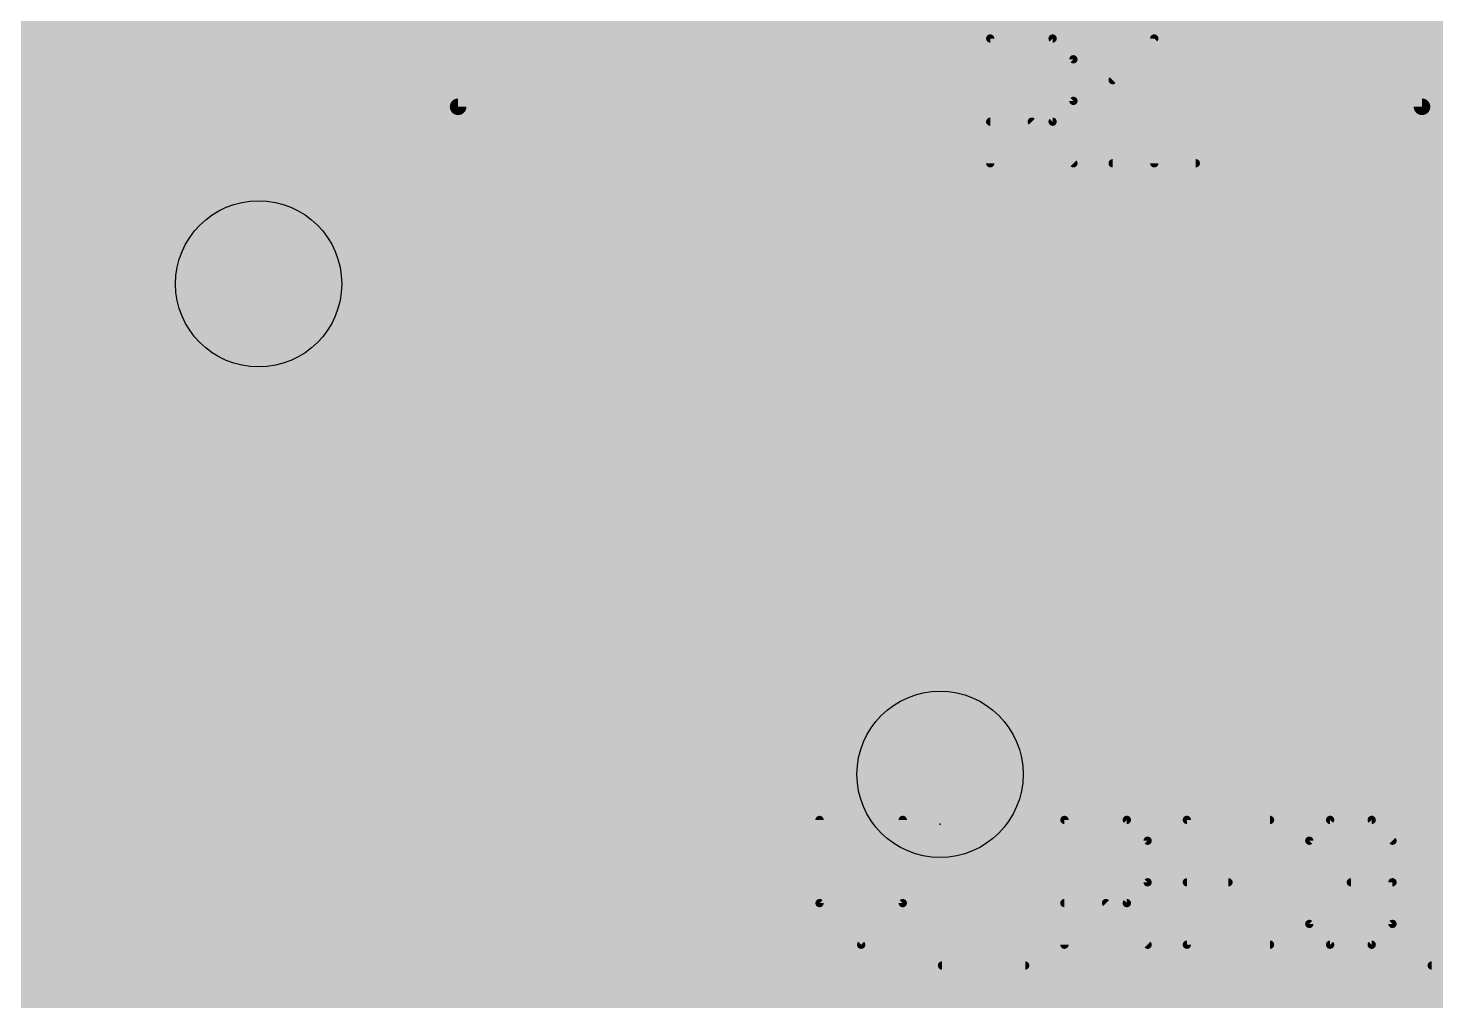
# Model space of a CAD drawing. Extents: x -29 to 78, y -15 to 28.
# Drawn here: x 12.707 to 17.009, y 14.065 to 17.037 of the extents above; entities that cross this region are included whole.
import ezdxf

# ---------------------------------------------------------------- set-up
doc = ezdxf.new("R2010")
doc.units = 0
for name, color, linetype in [('1', 12, 'CONTINUOUS'), ('16', 132, 'CONTINUOUS'), ('18', 110, 'CONTINUOUS'), ('201', 110, 'CONTINUOUS'), ('21', 41, 'CONTINUOUS'), ('23', 53, 'CONTINUOUS'), ('25', 253, 'CONTINUOUS'), ('27', 253, 'CONTINUOUS'), ('29', 253, 'CONTINUOUS'), ('31', 253, 'CONTINUOUS'), ('39', 12, 'CONTINUOUS'), ('44', 253, 'CONTINUOUS'), ('51', 53, 'CONTINUOUS')]:
    doc.layers.add(name, color=color, linetype=linetype)

# ---------------------------------------------------------------- blocks, each defined once
blk = doc.blocks.new('RECT')
blk.add_solid([(-0.5, -0.5), (0.5, -0.5), (-0.5, 0.5), (0.5, 0.5)])
blk = doc.blocks.new('ROUNDV')
at = {"const_width": 0.5}
blk.add_lwpolyline([(0, -0.25, 1), (0, 0.25, 1), (0, -0.25)], format="xyb", dxfattribs=at)

msp = doc.modelspace()

# ---------------------------------------------------------------- linework, layer by layer
at = {"layer": '1', "const_width": 0.254}
for points in [[(14.644, 17.78), (14.644, 16.0051)], [(12.1768, 15.0216), (13.4112, 16.256)], [(14.644, 16.0051), (14.544, 15.9051)]]:
    msp.add_lwpolyline(points, dxfattribs=at)
at = {"layer": '1', "const_width": 0.127}
for points in [[(13.4561, 16.2111, 1), (13.3663, 16.3009)], [(14.6889, 15.9602, 1), (14.5991, 16.05)], [(14.5805, 16.0051, 1), (14.7075, 16.0051)], [(14.4991, 15.95, 1), (14.5889, 15.8602)]]:
    msp.add_lwpolyline(points, format="xyb", dxfattribs=at)
at = {"layer": '16', "const_width": 0.254}
for points in [[(13.97, 16.8148), (13.97, 20.4978)], [(15.4178, 18.796), (21.7424, 12.4714)], [(13.4112, 16.256), (13.97, 16.8148)]]:
    msp.add_lwpolyline(points, dxfattribs=at)
at = {"layer": '16', "const_width": 0.127}
for points in [[(14.0149, 16.7699, 1), (13.9251, 16.8597)], [(13.9065, 16.8148, 1), (14.0335, 16.8148)], [(13.3663, 16.3009, 1), (13.4561, 16.2111)]]:
    msp.add_lwpolyline(points, format="xyb", dxfattribs=at)
at = {"layer": '21', "const_width": 0.2032}
for points in [[(15.2256, 15.4154), (15.7624, 15.4154)], [(14.0716, 14.1756), (14.0716, 15.0344)], [(16.9164, 15.0344), (16.9164, 14.1756)]]:
    msp.add_lwpolyline(points, dxfattribs=at)
at = {"layer": '21', "const_width": 0.1016}
for points in [[(15.2256, 15.4662, 1), (15.2256, 15.3646)], [(15.7624, 15.3646, 1), (15.7624, 15.4662)], [(14.1224, 15.0344, 1), (14.0208, 15.0344)], [(16.9672, 15.0344, 1), (16.8656, 15.0344)], [(14.0208, 14.1756, 1), (14.1224, 14.1756)], [(16.8656, 14.1756, 1), (16.9672, 14.1756)]]:
    msp.add_lwpolyline(points, format="xyb", dxfattribs=at)
at = {"layer": '23'}
msp.add_point((15.494, 14.605), dxfattribs=at)
at = {"layer": '25'}
for points, const_width in [([(13.6398, 17.7302), (13.6398, 16.7557)], 0.1016), ([(14.4194, 16.7557), (14.4194, 17.7302)], 0.1016), ([(15.3939, 17.1455), (15.5888, 16.9506)], 0.1016), ([(15.5888, 16.9506), (15.5888, 16.7557)], 0.1016), ([(15.6473, 16.6243), (15.6473, 17.0056)], 0.0254), ([(15.6473, 17.0056), (15.8379, 17.0056)], 0.0254), ([(15.8379, 17.0056), (15.9015, 16.9421)], 0.0254), ([(16.0215, 16.8785), (16.1486, 17.0056)], 0.0254), ([(16.1486, 17.0056), (16.1486, 16.6243)], 0.0254), ([(15.9015, 16.9421), (15.9015, 16.815)], 0.0254), ([(15.9015, 16.815), (15.8379, 16.7514)], 0.0254), ([(13.6398, 16.7557), (13.8347, 16.5608)], 0.1016), ([(14.2245, 16.5608), (14.4194, 16.7557)], 0.1016), ([(15.0041, 16.5608), (14.8092, 16.7557)], 0.1016), ([(15.5888, 16.7557), (15.3939, 16.5608)], 0.1016), ([(15.8379, 16.7514), (15.6473, 16.7514)], 0.0254), ([(15.7744, 16.7514), (15.9015, 16.6243)], 0.0254), ([(13.8347, 16.5608), (14.2245, 16.5608)], 0.1016), ([(15.3939, 16.5608), (15.0041, 16.5608)], 0.1016), ([(16.0215, 16.6243), (16.2757, 16.6243)], 0.0254)]:
    msp.add_lwpolyline(points, dxfattribs=dict(at, const_width=const_width))
for points, const_width in [([(15.6142, 16.9506, 1), (15.5634, 16.9506)], 0.0508), ([(15.6536, 17.0056, 1), (15.6409, 17.0056)], 0.0127), ([(15.6473, 17.012, 1), (15.6473, 16.9993)], 0.0127), ([(15.8424, 17.0101, 1), (15.8335, 17.0011)], 0.0127), ([(15.8379, 16.9993, 1), (15.8379, 17.012)], 0.0127), ([(16.1549, 17.0056, 1), (16.1422, 17.0056)], 0.0127), ([(16.1531, 17.0011, 1), (16.1441, 17.0101)], 0.0127), ([(15.5708, 16.9326, 1), (15.6068, 16.9686)], 0.0508), ([(15.9078, 16.9421, 1), (15.8952, 16.9421)], 0.0127), ([(15.897, 16.9376, 1), (15.906, 16.9466)], 0.0127), ([(16.017, 16.883, 1), (16.026, 16.874)], 0.0127), ([(15.906, 16.8105, 1), (15.897, 16.8195)], 0.0127), ([(13.6578, 16.7737, 1), (13.6218, 16.7377)], 0.0508), ([(13.6144, 16.7557, 1), (13.6652, 16.7557)], 0.0508), ([(14.394, 16.7557, 1), (14.4448, 16.7557)], 0.0508), ([(14.4374, 16.7377, 1), (14.4014, 16.7737)], 0.0508), ([(14.8272, 16.7737, 1), (14.7912, 16.7377)], 0.0508), ([(15.5634, 16.7557, 1), (15.6142, 16.7557)], 0.0508), ([(15.6068, 16.7377, 1), (15.5708, 16.7737)], 0.0508), ([(15.8952, 16.815, 1), (15.9078, 16.815)], 0.0127), ([(15.6473, 16.7578, 1), (15.6473, 16.7451)], 0.0127), ([(15.7789, 16.7559, 1), (15.7699, 16.7469)], 0.0127), ([(15.8335, 16.7559, 1), (15.8424, 16.7469)], 0.0127), ([(15.8379, 16.7451, 1), (15.8379, 16.7578)], 0.0127), ([(13.8347, 16.5862, 1), (13.8347, 16.5354)], 0.0508), ([(14.2245, 16.5354, 1), (14.2245, 16.5862)], 0.0508), ([(15.0041, 16.5862, 1), (15.0041, 16.5354)], 0.0508), ([(15.3939, 16.5354, 1), (15.3939, 16.5862)], 0.0508), ([(15.6409, 16.6243, 1), (15.6536, 16.6243)], 0.0127), ([(15.897, 16.6198, 1), (15.906, 16.6288)], 0.0127), ([(16.0215, 16.6307, 1), (16.0215, 16.618)], 0.0127), ([(16.1422, 16.6243, 1), (16.1549, 16.6243)], 0.0127), ([(16.2757, 16.618, 1), (16.2757, 16.6307)], 0.0127), ([(13.8167, 16.5428, 1), (13.8527, 16.5788)], 0.0508), ([(14.2065, 16.5788, 1), (14.2425, 16.5428)], 0.0508), ([(14.9861, 16.5428, 1), (15.0221, 16.5788)], 0.0508), ([(15.3759, 16.5788, 1), (15.4119, 16.5428)], 0.0508)]:
    msp.add_lwpolyline(points, format="xyb", dxfattribs=dict(at, const_width=const_width))
at = {"layer": '27', "const_width": 0.0254}
for points in [[(15.1257, 14.618), (15.1257, 14.3638)], [(15.3799, 14.3638), (15.3799, 14.618)], [(15.8741, 14.2367), (15.8741, 14.618)], [(15.8741, 14.618), (16.0648, 14.618)], [(16.0648, 14.618), (16.1283, 14.5545)], [(16.5025, 14.618), (16.2483, 14.618)], [(16.2483, 14.618), (16.2483, 14.2367)], [(16.6861, 14.618), (16.6225, 14.5545)], [(16.8132, 14.618), (16.6861, 14.618)], [(16.8767, 14.5545), (16.8132, 14.618)], [(16.1283, 14.5545), (16.1283, 14.4274)], [(16.6225, 14.5545), (16.6225, 14.3003)], [(16.1283, 14.4274), (16.0648, 14.3638)], [(16.2483, 14.4274), (16.3754, 14.4274)], [(16.8767, 14.4274), (16.7496, 14.4274)], [(16.8767, 14.3003), (16.8767, 14.4274)], [(15.1257, 14.3638), (15.2528, 14.2367)], [(15.2528, 14.2367), (15.3799, 14.3638)], [(16.0648, 14.3638), (15.8741, 14.3638)], [(16.0012, 14.3638), (16.1283, 14.2367)], [(16.6225, 14.3003), (16.6861, 14.2367)], [(16.8132, 14.2367), (16.8767, 14.3003)], [(16.2483, 14.2367), (16.5025, 14.2367)], [(16.6861, 14.2367), (16.8132, 14.2367)], [(15.4999, 14.1731), (15.7541, 14.1731)], [(16.9967, 14.1731), (17.2509, 14.1731)]]:
    msp.add_lwpolyline(points, dxfattribs=at)
at = {"layer": '27', "const_width": 0.0127}
for points in [[(15.132, 14.618, 1), (15.1194, 14.618)], [(15.3863, 14.618, 1), (15.3736, 14.618)], [(15.8741, 14.6244, 1), (15.8741, 14.6117)], [(15.8805, 14.618, 1), (15.8678, 14.618)], [(16.0693, 14.6225, 1), (16.0603, 14.6135)], [(16.0648, 14.6117, 1), (16.0648, 14.6244)], [(16.2483, 14.6244, 1), (16.2483, 14.6117)], [(16.2547, 14.618, 1), (16.242, 14.618)], [(16.5025, 14.6117, 1), (16.5025, 14.6244)], [(16.6861, 14.6244, 1), (16.6861, 14.6117)], [(16.6906, 14.6135, 1), (16.6816, 14.6225)], [(16.8177, 14.6225, 1), (16.8087, 14.6135)], [(16.8132, 14.6117, 1), (16.8132, 14.6244)], [(16.1347, 14.5545, 1), (16.122, 14.5545)], [(16.1238, 14.55, 1), (16.1328, 14.559)], [(16.6289, 14.5545, 1), (16.6162, 14.5545)], [(16.618, 14.559, 1), (16.627, 14.55)], [(16.8723, 14.55, 1), (16.8812, 14.559)], [(16.122, 14.4274, 1), (16.1347, 14.4274)], [(16.1328, 14.4229, 1), (16.1238, 14.4319)], [(16.2483, 14.4337, 1), (16.2483, 14.421)], [(16.3754, 14.421, 1), (16.3754, 14.4337)], [(16.7496, 14.4337, 1), (16.7496, 14.421)], [(16.8831, 14.4274, 1), (16.8704, 14.4274)], [(16.8767, 14.421, 1), (16.8767, 14.4337)], [(15.1302, 14.3683, 1), (15.1212, 14.3593)], [(15.1194, 14.3638, 1), (15.132, 14.3638)], [(15.3736, 14.3638, 1), (15.3863, 14.3638)], [(15.3844, 14.3593, 1), (15.3754, 14.3683)], [(15.8741, 14.3702, 1), (15.8741, 14.3575)], [(16.0057, 14.3683, 1), (15.9967, 14.3593)], [(16.0603, 14.3683, 1), (16.0693, 14.3593)], [(16.0648, 14.3575, 1), (16.0648, 14.3702)], [(16.627, 14.3047, 1), (16.618, 14.2958)], [(16.6162, 14.3003, 1), (16.6289, 14.3003)], [(16.8704, 14.3003, 1), (16.8831, 14.3003)], [(16.8812, 14.2958, 1), (16.8723, 14.3047)], [(15.2483, 14.2412, 1), (15.2573, 14.2322)], [(15.2483, 14.2322, 1), (15.2573, 14.2412)], [(15.8678, 14.2367, 1), (15.8805, 14.2367)], [(16.1238, 14.2322, 1), (16.1328, 14.2412)], [(16.2483, 14.2431, 1), (16.2483, 14.2304)], [(16.242, 14.2367, 1), (16.2547, 14.2367)], [(16.5025, 14.2304, 1), (16.5025, 14.2431)], [(16.6861, 14.2431, 1), (16.6861, 14.2304)], [(16.6816, 14.2322, 1), (16.6906, 14.2412)], [(16.8087, 14.2412, 1), (16.8177, 14.2322)], [(16.8132, 14.2304, 1), (16.8132, 14.2431)], [(15.4999, 14.1795, 1), (15.4999, 14.1668)], [(15.7541, 14.1668, 1), (15.7541, 14.1795)], [(16.9967, 14.1795, 1), (16.9967, 14.1668)]]:
    msp.add_lwpolyline(points, format="xyb", dxfattribs=at)
at = {"layer": '39', "const_width": 0.0508}
for points in [[(14.021, 16.797), (14.021, 18.763)], [(16.967, 18.763), (16.967, 16.797)], [(16.967, 16.797), (14.021, 16.797)]]:
    msp.add_lwpolyline(points, dxfattribs=at)
at = {"layer": '39', "const_width": 0.0254}
for points in [[(14.021, 16.8097, 1), (14.021, 16.7843)], [(16.967, 16.7843, 1), (16.967, 16.8097)], [(14.0083, 16.797, 1), (14.0337, 16.797)], [(16.9543, 16.797, 1), (16.9797, 16.797)]]:
    msp.add_lwpolyline(points, format="xyb", dxfattribs=at)
at = {"layer": '44'}
for centre in [(13.4112, 16.256), (15.494, 14.7574)]:
    msp.add_circle(centre, 0.254, dxfattribs=at)
at = {"layer": '51', "const_width": 0.1524}
for points in [[(14.094, 15.405), (16.894, 15.405)], [(14.094, 15.405), (14.094, 13.805)], [(16.894, 15.405), (16.894, 13.805)]]:
    msp.add_lwpolyline(points, dxfattribs=at)
at = {"layer": '51', "const_width": 0.0762}
for points in [[(14.094, 15.4431, 1), (14.094, 15.3669)], [(14.1321, 15.405, 1), (14.0559, 15.405)], [(16.9321, 15.405, 1), (16.8559, 15.405)], [(16.894, 15.3669, 1), (16.894, 15.4431)]]:
    msp.add_lwpolyline(points, format="xyb", dxfattribs=at)

# ---------------------------------------------------------------- block references
at = {"layer": '1', "xscale": 0.55, "yscale": 1.2}
for p in [(14.544, 15.9051), (16.444, 15.9051)]:
    msp.add_blockref('RECT', p, dxfattribs=at)
at = {"layer": '1', "xscale": 3}
msp.add_blockref('RECT', (11.9037, 15.0216), dxfattribs=at)
at = {"layer": '18', "xscale": 1.016, "yscale": 1.016}
for p in [(13.4112, 16.256), (13.4112, 16.256), (15.494, 14.7574), (15.494, 14.7574)]:
    msp.add_blockref('ROUNDV', p, dxfattribs=at)
at = {"layer": '201'}
for p, xscale, yscale in [((17.9933, 17.0587), 36.1036, 0.1169), ((17.9933, 16.9418), 36.1036, 0.1168), ((17.9933, 16.825), 36.1036, 0.1168), ((17.9933, 16.7081), 36.1036, 0.1169), ((17.9933, 16.5913), 36.1036, 0.1168), ((17.9349, 16.4745), 35.9867, 0.1169), ((17.9349, 16.3576), 35.9867, 0.1168), ((17.9349, 16.2408), 35.9867, 0.1168), ((17.9349, 16.124), 35.9867, 0.1169), ((17.9933, 16.0071), 36.1036, 0.1168), ((17.9933, 15.8902), 36.1036, 0.1169), ((17.9349, 15.7734), 35.9867, 0.1168), ((17.9933, 15.6566), 36.1036, 0.1168), ((17.9933, 15.5398), 36.1036, 0.1169), ((17.9933, 15.4229), 36.1036, 0.1168), ((17.9933, 15.3061), 36.1036, 0.1169), ((17.9933, 15.1892), 36.1036, 0.1168), ((17.9933, 15.0724), 36.1036, 0.1168), ((17.9933, 14.9556), 36.1036, 0.1169), ((17.9933, 14.8387), 36.1036, 0.1168), ((17.9933, 14.7218), 36.1036, 0.1169), ((17.9933, 14.605), 36.1036, 0.1168), ((17.9933, 14.4882), 36.1036, 0.1168), ((17.9933, 14.3714), 36.1036, 0.1169), ((17.9933, 14.2545), 36.1036, 0.1168), ((17.9933, 14.1377), 36.1036, 0.1169), ((17.9933, 14.0208), 36.1036, 0.1168)]:
    msp.add_blockref('RECT', p, dxfattribs=dict(at, xscale=xscale, yscale=yscale))
at = {"layer": '29'}
for p, xscale, yscale in [((11.9037, 17.5616), 3.2032, 1.2032), ((14.544, 15.9051), 0.7532, 1.4032), ((16.444, 15.9051), 0.7532, 1.4032), ((11.9037, 15.0216), 3.2032, 1.2032)]:
    msp.add_blockref('RECT', p, dxfattribs=dict(at, xscale=xscale, yscale=yscale))
at = {"layer": '31', "xscale": 0.55, "yscale": 1.2}
for p in [(14.544, 15.9051), (16.444, 15.9051)]:
    msp.add_blockref('RECT', p, dxfattribs=at)
at = {"layer": '31', "xscale": 3}
msp.add_blockref('RECT', (11.9037, 15.0216), dxfattribs=at)
at = {"layer": '51', "xscale": 0.5, "yscale": 0.65}
for p in [(14.544, 15.78), (16.444, 15.78)]:
    msp.add_blockref('RECT', p, dxfattribs=at)

doc.saveas('drawing.dxf')
